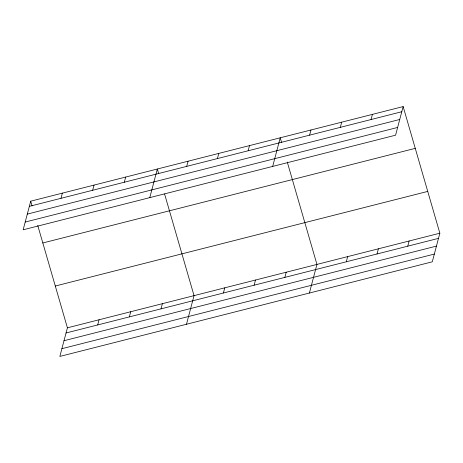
<?xml version="1.0" encoding="UTF-8"?>
<svg xmlns="http://www.w3.org/2000/svg" width="463" height="463" viewBox="0 0 463 463"><rect width="100%" height="100%" fill="white"/><g stroke="black" fill="none" stroke-linecap="round" stroke-linejoin="round"><path stroke-width="0.69" d="M30.708 201.185L23.15 229.804L395.587 135.19L403.146 106.571L30.708 201.185L32.08 205.902M61 198.309L62.366 193.14M92.658 190.264L94.024 185.102M37.746 225.446L67.413 327.81L59.854 356.429L432.292 261.815L439.85 233.196L403.146 106.571M124.316 182.225L125.681 177.057M97.705 324.933L99.07 319.771M149.78 197.632L157.339 169.018L158.705 173.735M129.362 316.895L130.728 311.726M186.699 166.379L188.065 161.211M161.02 308.85L162.386 303.687M217.425 158.572L218.791 153.403M186.479 324.262L194.043 295.643L164.568 193.956M248.151 150.764L249.516 145.602M223.403 293.004L224.769 287.836M272.684 166.414L280.242 137.795L281.608 142.511M254.129 285.196L255.495 280.034M309.602 135.155L310.968 129.987M284.855 277.389L286.221 272.227M340.328 127.348L341.694 122.186M309.388 293.038L316.947 264.419L287.274 162.056M371.054 119.541L372.42 114.378M346.307 261.78L347.672 256.618M377.032 253.973L378.398 248.81M407.758 246.171L409.124 241.003M29.348 206.353L401.78 111.739M27.3 214.091L399.737 119.477M25.193 222.061L397.63 127.452M42.822 242.971L415.259 148.357M55.3 286.024L427.737 191.41M67.413 327.81L439.85 233.196M66.047 332.978L438.484 238.364M64.004 340.716L436.441 246.102M61.897 348.691L434.335 254.077"/></g></svg>
